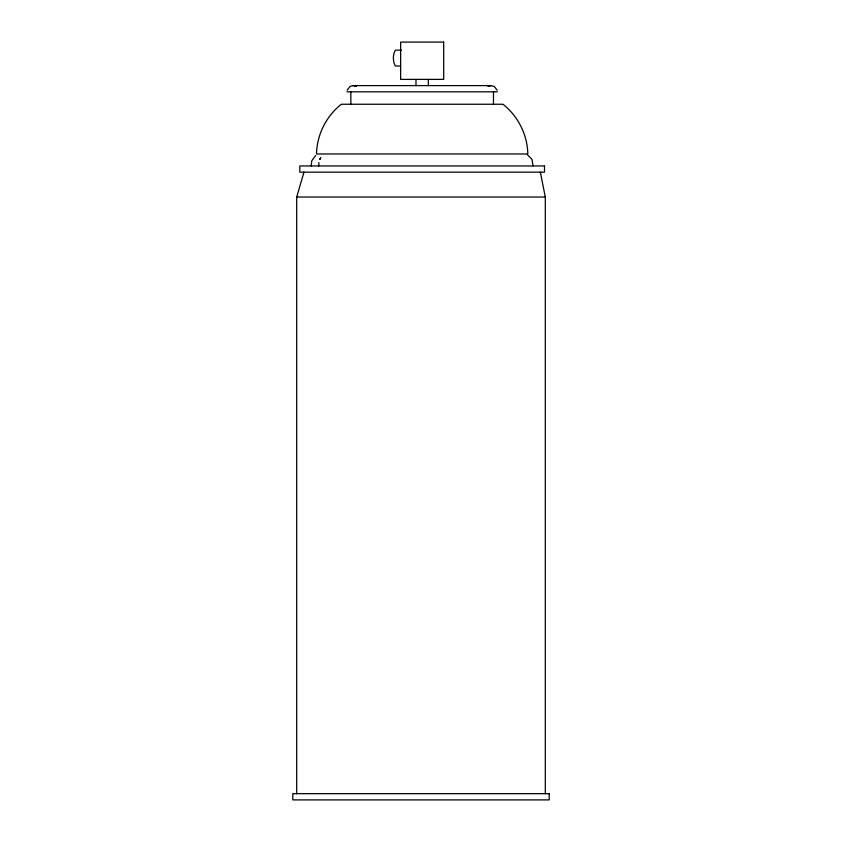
<?xml version="1.0" encoding="UTF-8"?>
<svg xmlns="http://www.w3.org/2000/svg" width="842" height="842" viewBox="0 0 842 842"><rect width="100%" height="100%" fill="white"/><g stroke="black" fill="none" stroke-linecap="round" stroke-linejoin="round"><path stroke-width="1.26" d="M311.245 165.948L311.687 160.927L315.603 155.528M318.834 162.569L318.802 165.948M296.7 793.68L296.7 197.028L303.962 172.168M347.157 90.21L350.062 86.442L353.187 85.61L491.128 85.61L494.254 86.442L497.159 90.21M341.357 104.25C326.243 116.07 316.887 134.794 316.497 153.97L527.818 153.97C527.429 134.794 518.072 116.07 502.958 104.25M488.013 86.442L491.128 85.61M401.476 50.152L395.487 50.152C392.561 54.477 392.825 61.403 395.266 65.96L400.613 66.065M346.946 91.82L497.369 91.82M341.957 104.25L502.358 104.25M296.7 197.028L545.3 197.028L545.3 793.68M353.187 85.61L356.303 86.442M527.281 154.633L531.965 159.359L533.07 165.948M540.353 172.168L545.3 197.028M493.475 91.82L493.475 104.25M428.325 79.39L428.325 85.61M415.99 79.39L415.99 85.61M350.84 91.82L350.84 104.25M320.655 157.917L319.823 159.359L320.655 157.917M443.681 42.1L400.634 42.1L400.634 79.39L443.681 79.39L443.681 42.1M544.5 165.948L299.805 165.948L299.805 172.168L544.5 172.168L544.5 165.948M549.194 793.68L292.805 793.68L292.805 799.9L549.194 799.9L549.194 793.68"/></g></svg>
